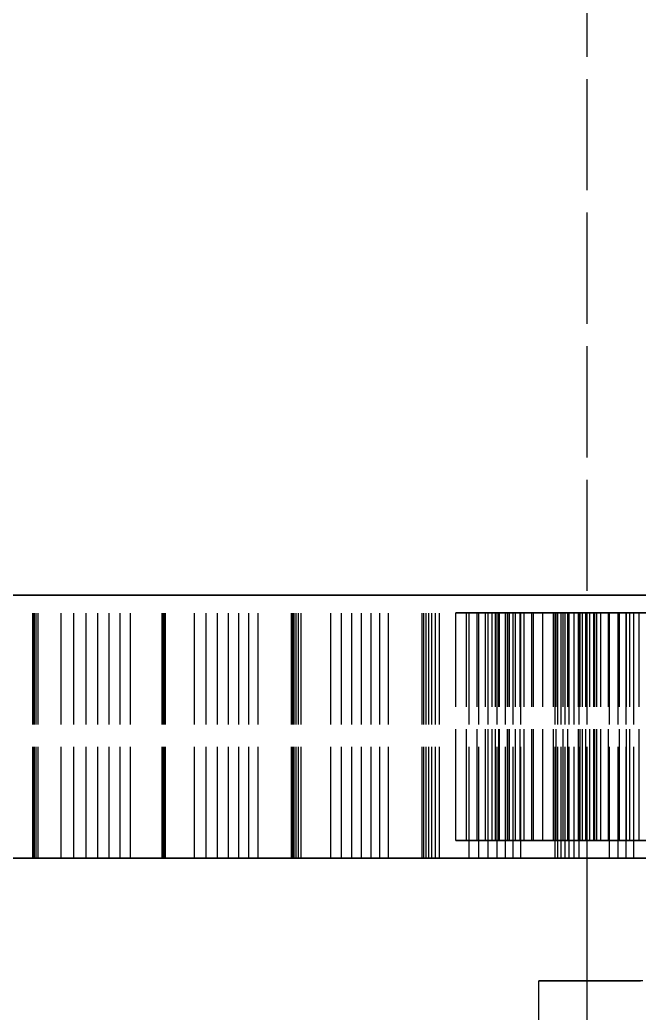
# Model space of a CAD drawing. Header units: millimetres. Extents: x -13 to 276, y -50 to 157.
# Drawn here: x 16.28 to 23.34, y 99.24 to 110.58 of the extents above; entities that cross this region are included whole.
import ezdxf

# ---------------------------------------------------------------- set-up
doc = ezdxf.new("R2010")
doc.units = ezdxf.units.MM
doc.linetypes.add('DASHED', pattern=[1.524, 1.27, -0.254])
doc.layers.add('HIDDEN', color=8, linetype='DASHED')
doc.layers.add('VISIBLE', color=7, linetype='CONTINUOUS')

msp = doc.modelspace()

# ---------------------------------------------------------------- linework, layer by layer
at = {"layer": 'HIDDEN'}
for points in [[(22.75, 101.01), (22.75, 144.51)], [(33.25, 104.01), (32.4881, 104.01), (31.72619, 104.01), (30.96429, 104.01), (30.20238, 104.01), (29.44048, 104.01), (28.67857, 104.01), (27.91667, 104.01), (27.15476, 104.01), (26.39286, 104.01), (25.63095, 104.01), (24.86905, 104.01), (24.10714, 104.01), (23.34524, 104.01), (22.58333, 104.01), (21.82143, 104.01), (21.05952, 104.01), (20.29762, 104.01), (19.53571, 104.01), (18.77381, 104.01), (18.0119, 104.01), (17.25, 104.01), (16.4881, 104.01), (15.72619, 104.01)], [(15.72619, 104.01), (16.4881, 104.01), (17.25, 104.01), (18.0119, 104.01), (18.77381, 104.01), (19.53571, 104.01), (20.29762, 104.01), (21.05952, 104.01), (21.82143, 104.01), (22.58333, 104.01), (23.34524, 104.01), (24.10714, 104.01), (24.86905, 104.01), (25.63095, 104.01), (26.39286, 104.01), (27.15476, 104.01), (27.91667, 104.01), (28.67857, 104.01), (29.44048, 104.01), (30.20238, 104.01), (30.96429, 104.01), (31.72619, 104.01), (32.4881, 104.01), (33.25, 104.01)], [(23.50397, 104.01), (22.80556, 104.01), (22.10714, 104.01), (21.40873, 104.01), (20.71032, 104.01), (20.0119, 104.01), (19.31349, 104.01), (18.61508, 104.01), (17.91667, 104.01), (17.21825, 104.01), (16.51984, 104.01), (15.82143, 104.01)], [(15.82143, 104.01), (16.51984, 104.01), (17.21825, 104.01), (17.91667, 104.01), (18.61508, 104.01), (19.31349, 104.01), (20.0119, 104.01), (20.71032, 104.01), (21.40873, 104.01), (22.10714, 104.01), (22.80556, 104.01), (23.50397, 104.01)], [(16.48291, 104.01), (16.1214, 104.01)], [(16.1214, 104.01), (16.48291, 104.01)], [(16.25992, 104.01), (17.04167, 104.01), (17.82341, 104.01), (18.60516, 104.01), (19.3869, 104.01), (20.16865, 104.01), (20.9504, 104.01), (21.73214, 104.01), (22.51389, 104.01), (23.29563, 104.01), (24.07738, 104.01), (24.85913, 104.01), (25.64087, 104.01), (26.42262, 104.01), (27.20437, 104.01), (27.98611, 104.01), (28.76786, 104.01), (29.5496, 104.01), (30.33135, 104.01), (31.1131, 104.01), (31.89484, 104.01), (32.67659, 104.01), (33.45833, 104.01)], [(16.42701, 104.01), (16.42405, 104.01)], [(16.42405, 104.01), (16.42575, 104.01)], [(16.42575, 104.01), (16.42405, 104.01)], [(16.42405, 104.01), (16.42701, 104.01)], [(16.42405, 101.01), (16.42405, 104.01)], [(16.42405, 101.01), (16.42405, 104.01)], [(16.42575, 104.01), (16.43227, 104.01)], [(16.43227, 104.01), (16.42575, 104.01)], [(16.42575, 101.01), (16.42575, 104.01)], [(16.42575, 101.01), (16.42575, 104.01)], [(16.74792, 104.01), (16.42701, 104.01)], [(16.42701, 104.01), (16.74792, 104.01)], [(16.42701, 101.01), (16.42701, 104.01)], [(16.42701, 101.01), (16.42701, 104.01)], [(16.43227, 104.01), (16.44379, 104.01)], [(16.44379, 104.01), (16.43227, 104.01)], [(16.43227, 101.01), (16.43227, 104.01)], [(16.43227, 101.01), (16.43227, 104.01)], [(16.44379, 104.01), (16.46057, 104.01)], [(16.46057, 104.01), (16.44379, 104.01)], [(16.44379, 101.01), (16.44379, 104.01)], [(16.44379, 101.01), (16.44379, 104.01)], [(16.46057, 104.01), (16.48291, 104.01)], [(16.48291, 104.01), (16.46057, 104.01)], [(16.46057, 101.01), (16.46057, 104.01)], [(16.46057, 101.01), (16.46057, 104.01)], [(16.48291, 101.01), (16.48291, 104.01)], [(16.48291, 101.01), (16.48291, 104.01)], [(16.89191, 104.01), (16.74792, 104.01)], [(16.74792, 104.01), (16.89191, 104.01)], [(16.74792, 101.01), (16.74792, 104.01)], [(16.74792, 101.01), (16.74792, 104.01)], [(17.0314, 104.01), (16.89191, 104.01)], [(16.89191, 104.01), (17.0314, 104.01)], [(16.89191, 101.01), (16.89191, 104.01)], [(16.89191, 101.01), (16.89191, 104.01)], [(17.16621, 104.01), (17.0314, 104.01)], [(17.0314, 104.01), (17.16621, 104.01)], [(17.0314, 101.01), (17.0314, 104.01)], [(17.0314, 101.01), (17.0314, 104.01)], [(17.2961, 104.01), (17.16621, 104.01)], [(17.16621, 104.01), (17.2961, 104.01)], [(17.16621, 101.01), (17.16621, 104.01)], [(17.16621, 101.01), (17.16621, 104.01)], [(17.42079, 104.01), (17.2961, 104.01)], [(17.2961, 104.01), (17.42079, 104.01)], [(17.2961, 101.01), (17.2961, 104.01)], [(17.2961, 101.01), (17.2961, 104.01)], [(17.53993, 104.01), (17.42079, 104.01)], [(17.42079, 104.01), (17.53993, 104.01)], [(17.42079, 101.01), (17.42079, 104.01)], [(17.42079, 101.01), (17.42079, 104.01)], [(17.91179, 104.01), (17.53993, 104.01)], [(17.53993, 104.01), (17.91179, 104.01)], [(17.53993, 101.01), (17.53993, 104.01)], [(17.53993, 101.01), (17.53993, 104.01)], [(17.90246, 104.01), (17.90008, 104.01)], [(17.90008, 104.01), (17.90308, 104.01)], [(17.90308, 104.01), (17.90008, 104.01)], [(17.90008, 104.01), (17.90246, 104.01)], [(17.90008, 101.01), (17.90008, 104.01)], [(17.90008, 101.01), (17.90008, 104.01)], [(17.90996, 104.01), (17.90246, 104.01)], [(17.90246, 104.01), (17.90996, 104.01)], [(17.90246, 101.01), (17.90246, 104.01)], [(17.90246, 101.01), (17.90246, 104.01)], [(17.90308, 104.01), (17.91179, 104.01)], [(17.91179, 104.01), (17.90308, 104.01)], [(17.90308, 101.01), (17.90308, 104.01)], [(17.90308, 101.01), (17.90308, 104.01)], [(17.9224, 104.01), (17.90996, 104.01)], [(17.90996, 104.01), (17.9224, 104.01)], [(17.90996, 101.01), (17.90996, 104.01)], [(17.90996, 101.01), (17.90996, 104.01)], [(17.91179, 101.01), (17.91179, 104.01)], [(17.91179, 101.01), (17.91179, 104.01)], [(17.9396, 104.01), (17.9224, 104.01)], [(17.9224, 104.01), (17.9396, 104.01)], [(17.9224, 101.01), (17.9224, 104.01)], [(17.9224, 101.01), (17.9224, 104.01)], [(18.26877, 104.01), (17.9396, 104.01)], [(17.9396, 104.01), (18.26877, 104.01)], [(17.9396, 101.01), (17.9396, 104.01)], [(17.9396, 101.01), (17.9396, 104.01)], [(18.4023, 104.01), (18.26877, 104.01)], [(18.26877, 104.01), (18.4023, 104.01)], [(18.26877, 101.01), (18.26877, 104.01)], [(18.26877, 101.01), (18.26877, 104.01)], [(18.53121, 104.01), (18.4023, 104.01)], [(18.4023, 104.01), (18.53121, 104.01)], [(18.4023, 101.01), (18.4023, 104.01)], [(18.4023, 101.01), (18.4023, 104.01)], [(18.6553, 104.01), (18.53121, 104.01)], [(18.53121, 104.01), (18.6553, 104.01)], [(18.53121, 101.01), (18.53121, 104.01)], [(18.53121, 101.01), (18.53121, 104.01)], [(18.77433, 104.01), (18.6553, 104.01)], [(18.6553, 104.01), (18.77433, 104.01)], [(18.6553, 101.01), (18.6553, 104.01)], [(18.6553, 101.01), (18.6553, 104.01)], [(18.88803, 104.01), (18.77433, 104.01)], [(18.77433, 104.01), (18.88803, 104.01)], [(18.77433, 101.01), (18.77433, 104.01)], [(18.77433, 101.01), (18.77433, 104.01)], [(18.99602, 104.01), (18.88803, 104.01)], [(18.88803, 104.01), (18.99602, 104.01)], [(18.88803, 101.01), (18.88803, 104.01)], [(18.88803, 101.01), (18.88803, 104.01)], [(19.37642, 104.01), (18.99602, 104.01)], [(18.99602, 104.01), (19.37642, 104.01)], [(18.99602, 101.01), (18.99602, 104.01)], [(18.99602, 101.01), (18.99602, 104.01)], [(19.38138, 104.01), (19.37642, 104.01)], [(19.37642, 104.01), (19.38138, 104.01)], [(19.37642, 101.01), (19.37642, 104.01)], [(19.37642, 101.01), (19.37642, 104.01)], [(19.39217, 104.01), (19.38138, 104.01)], [(19.38138, 104.01), (19.39217, 104.01)], [(19.38138, 101.01), (19.38138, 104.01)], [(19.38138, 101.01), (19.38138, 104.01)], [(19.40844, 104.01), (19.39217, 104.01)], [(19.39217, 104.01), (19.40844, 104.01)], [(19.39217, 101.01), (19.39217, 104.01)], [(19.39217, 101.01), (19.39217, 104.01)], [(19.42994, 104.01), (19.40844, 104.01)], [(19.40844, 104.01), (19.42994, 104.01)], [(19.40844, 101.01), (19.40844, 104.01)], [(19.40844, 101.01), (19.40844, 104.01)], [(19.45644, 104.01), (19.42994, 104.01)], [(19.42994, 104.01), (19.45644, 104.01)], [(19.42994, 101.01), (19.42994, 104.01)], [(19.42994, 101.01), (19.42994, 104.01)], [(19.4878, 104.01), (19.45644, 104.01)], [(19.45644, 104.01), (19.4878, 104.01)], [(19.45644, 101.01), (19.45644, 104.01)], [(19.45644, 101.01), (19.45644, 104.01)], [(19.82363, 104.01), (19.4878, 104.01)], [(19.4878, 104.01), (19.82363, 104.01)], [(19.4878, 101.01), (19.4878, 104.01)], [(19.4878, 101.01), (19.4878, 104.01)], [(19.94606, 104.01), (19.82363, 104.01)], [(19.82363, 104.01), (19.94606, 104.01)], [(19.82363, 101.01), (19.82363, 104.01)], [(19.82363, 101.01), (19.82363, 104.01)], [(20.06375, 104.01), (19.94606, 104.01)], [(19.94606, 104.01), (20.06375, 104.01)], [(19.94606, 101.01), (19.94606, 104.01)], [(19.94606, 101.01), (19.94606, 104.01)], [(20.17651, 104.01), (20.06375, 104.01)], [(20.06375, 104.01), (20.17651, 104.01)], [(20.06375, 101.01), (20.06375, 104.01)], [(20.06375, 101.01), (20.06375, 104.01)], [(20.28411, 104.01), (20.17651, 104.01)], [(20.17651, 104.01), (20.28411, 104.01)], [(20.17651, 101.01), (20.17651, 104.01)], [(20.17651, 101.01), (20.17651, 104.01)], [(20.38626, 104.01), (20.28411, 104.01)], [(20.28411, 104.01), (20.38626, 104.01)], [(20.28411, 101.01), (20.28411, 104.01)], [(20.28411, 101.01), (20.28411, 104.01)], [(20.48259, 104.01), (20.38626, 104.01)], [(20.38626, 104.01), (20.48259, 104.01)], [(20.38626, 101.01), (20.38626, 104.01)], [(20.38626, 101.01), (20.38626, 104.01)], [(20.86967, 104.01), (20.48259, 104.01)], [(20.48259, 104.01), (20.86967, 104.01)], [(20.48259, 101.01), (20.48259, 104.01)], [(20.48259, 101.01), (20.48259, 104.01)], [(20.88828, 104.01), (20.86967, 104.01)], [(20.86967, 104.01), (20.88828, 104.01)], [(20.86967, 101.01), (20.86967, 104.01)], [(20.86967, 101.01), (20.86967, 104.01)], [(20.9128, 104.01), (20.88828, 104.01)], [(20.88828, 104.01), (20.9128, 104.01)], [(20.88828, 101.01), (20.88828, 104.01)], [(20.88828, 101.01), (20.88828, 104.01)], [(20.94289, 104.01), (20.9128, 104.01)], [(20.9128, 104.01), (20.94289, 104.01)], [(20.9128, 101.01), (20.9128, 104.01)], [(20.9128, 101.01), (20.9128, 104.01)], [(20.97826, 104.01), (20.94289, 104.01)], [(20.94289, 104.01), (20.97826, 104.01)], [(20.94289, 101.01), (20.94289, 104.01)], [(20.94289, 101.01), (20.94289, 104.01)], [(21.01872, 104.01), (20.97826, 104.01)], [(20.97826, 104.01), (21.01872, 104.01)], [(20.97826, 101.01), (20.97826, 104.01)], [(20.97826, 101.01), (20.97826, 104.01)], [(21.06407, 104.01), (21.01872, 104.01)], [(21.01872, 104.01), (21.06407, 104.01)], [(21.01872, 101.01), (21.01872, 104.01)], [(21.01872, 101.01), (21.01872, 104.01)], [(21.40493, 104.01), (21.06407, 104.01)], [(21.06407, 104.01), (21.40493, 104.01)], [(21.06407, 101.01), (21.06407, 104.01)], [(21.06407, 101.01), (21.06407, 104.01)], [(21.51565, 104.01), (21.40493, 104.01)], [(21.40493, 104.01), (21.51565, 104.01)], [(21.40493, 101.01), (21.40493, 104.01)], [(21.40493, 101.01), (21.40493, 104.01)], [(21.62156, 104.01), (21.51565, 104.01)], [(21.51565, 104.01), (21.62156, 104.01)], [(21.51565, 101.01), (21.51565, 104.01)], [(21.51565, 101.01), (21.51565, 104.01)], [(21.72244, 104.01), (21.62156, 104.01)], [(21.62156, 104.01), (21.72244, 104.01)], [(21.62156, 101.01), (21.62156, 104.01)], [(21.62156, 101.01), (21.62156, 104.01)], [(21.81808, 104.01), (21.72244, 104.01)], [(21.72244, 104.01), (21.81808, 104.01)], [(21.72244, 101.01), (21.72244, 104.01)], [(21.72244, 101.01), (21.72244, 104.01)], [(21.90818, 104.01), (21.81808, 104.01)], [(21.81808, 104.01), (21.90818, 104.01)], [(21.81808, 101.01), (21.81808, 104.01)], [(21.81808, 101.01), (21.81808, 104.01)], [(21.99238, 104.01), (21.90818, 104.01)], [(21.90818, 104.01), (21.99238, 104.01)], [(21.90818, 101.01), (21.90818, 104.01)], [(21.90818, 101.01), (21.90818, 104.01)], [(22.38425, 104.01), (21.99238, 104.01)], [(21.99238, 104.01), (22.38425, 104.01)], [(21.99238, 101.01), (21.99238, 104.01)], [(21.99238, 101.01), (21.99238, 104.01)], [(22.41642, 104.01), (22.38425, 104.01)], [(22.38425, 104.01), (22.41642, 104.01)], [(22.38425, 101.01), (22.38425, 104.01)], [(22.38425, 101.01), (22.38425, 104.01)], [(22.45457, 104.01), (22.41642, 104.01)], [(22.41642, 104.01), (22.45457, 104.01)], [(22.41642, 101.01), (22.41642, 104.01)], [(22.41642, 101.01), (22.41642, 104.01)], [(22.49832, 104.01), (22.45457, 104.01)], [(22.45457, 104.01), (22.49832, 104.01)], [(22.45457, 101.01), (22.45457, 104.01)], [(22.45457, 101.01), (22.45457, 104.01)], [(22.5474, 104.01), (22.49832, 104.01)], [(22.49832, 104.01), (22.5474, 104.01)], [(22.49832, 101.01), (22.49832, 104.01)], [(22.49832, 101.01), (22.49832, 104.01)], [(22.6016, 104.01), (22.5474, 104.01)], [(22.5474, 104.01), (22.6016, 104.01)], [(22.5474, 101.01), (22.5474, 104.01)], [(22.5474, 101.01), (22.5474, 104.01)], [(22.66074, 104.01), (22.6016, 104.01)], [(22.6016, 104.01), (22.66074, 104.01)], [(22.6016, 101.01), (22.6016, 104.01)], [(22.6016, 101.01), (22.6016, 104.01)], [(23.00496, 104.01), (22.66074, 104.01)], [(22.66074, 104.01), (23.00496, 104.01)], [(22.66074, 101.01), (22.66074, 104.01)], [(22.66074, 101.01), (22.66074, 104.01)], [(23.10344, 104.01), (23.00496, 104.01)], [(23.00496, 104.01), (23.10344, 104.01)], [(23.00496, 101.01), (23.00496, 104.01)], [(23.00496, 101.01), (23.00496, 104.01)], [(23.19704, 104.01), (23.10344, 104.01)], [(23.10344, 104.01), (23.19704, 104.01)], [(23.10344, 101.01), (23.10344, 104.01)], [(23.10344, 101.01), (23.10344, 104.01)], [(23.28556, 104.01), (23.19704, 104.01)], [(23.19704, 104.01), (23.28556, 104.01)], [(23.19704, 101.01), (23.19704, 104.01)], [(23.19704, 101.01), (23.19704, 104.01)], [(23.36877, 104.01), (23.28556, 104.01)], [(23.28556, 104.01), (23.36877, 104.01)], [(23.28556, 101.01), (23.28556, 104.01)], [(23.28556, 101.01), (23.28556, 104.01)], [(21.25221, 103.81), (21.37398, 103.81)], [(21.37398, 103.81), (21.25221, 103.81)], [(21.25221, 101.21), (21.25221, 103.81)], [(21.25221, 101.21), (21.25221, 103.81)], [(21.37398, 103.81), (21.49662, 103.81)], [(21.49662, 103.81), (21.37398, 103.81)], [(21.37398, 101.21), (21.37398, 103.81)], [(21.37398, 101.21), (21.37398, 103.81)], [(21.49662, 103.81), (21.61963, 103.81)], [(21.61963, 103.81), (21.49662, 103.81)], [(21.49662, 101.21), (21.49662, 103.81)], [(21.49662, 101.21), (21.49662, 103.81)], [(21.59045, 103.81), (21.70578, 103.81)], [(21.66849, 103.81), (21.59045, 103.81)], [(21.70578, 103.81), (21.59045, 103.81)], [(21.59045, 103.81), (21.66849, 103.81)], [(21.59045, 101.21), (21.59045, 103.81)], [(21.59045, 101.21), (21.59045, 103.81)], [(21.61963, 103.81), (21.74248, 103.81)], [(21.74248, 103.81), (21.61963, 103.81)], [(21.61963, 101.21), (21.61963, 103.81)], [(21.61963, 101.21), (21.61963, 103.81)], [(21.75181, 103.81), (21.66849, 103.81)], [(21.66849, 103.81), (21.75181, 103.81)], [(21.66849, 101.21), (21.66849, 103.81)], [(21.66849, 101.21), (21.66849, 103.81)], [(21.70578, 103.81), (21.84716, 103.81)], [(21.84716, 103.81), (21.70578, 103.81)], [(21.70578, 101.21), (21.70578, 103.81)], [(21.70578, 101.21), (21.70578, 103.81)], [(21.74248, 103.81), (21.86453, 103.81)], [(21.86453, 103.81), (21.74248, 103.81)], [(21.74248, 101.21), (21.74248, 103.81)], [(21.74248, 101.21), (21.74248, 103.81)], [(21.84022, 103.81), (21.75181, 103.81)], [(21.75181, 103.81), (21.84022, 103.81)], [(21.75181, 101.21), (21.75181, 103.81)], [(21.75181, 101.21), (21.75181, 103.81)], [(21.93362, 103.81), (21.84022, 103.81)], [(21.84022, 103.81), (21.93362, 103.81)], [(21.84022, 101.21), (21.84022, 103.81)], [(21.84022, 101.21), (21.84022, 103.81)], [(21.84716, 103.81), (21.98482, 103.81)], [(21.98482, 103.81), (21.84716, 103.81)], [(21.84716, 101.21), (21.84716, 103.81)], [(21.84716, 101.21), (21.84716, 103.81)], [(21.86453, 103.81), (21.98471, 103.81)], [(21.98471, 103.81), (21.86453, 103.81)], [(21.86453, 101.21), (21.86453, 103.81)], [(21.86453, 101.21), (21.86453, 103.81)], [(22.03219, 103.81), (21.93362, 103.81)], [(21.93362, 103.81), (22.03219, 103.81)], [(21.93362, 101.21), (21.93362, 103.81)], [(21.93362, 101.21), (21.93362, 103.81)], [(21.98471, 103.81), (22.39566, 103.81)], [(22.39566, 103.81), (21.98471, 103.81)], [(21.98471, 101.21), (21.98471, 103.81)], [(21.98471, 101.21), (21.98471, 103.81)], [(21.98482, 103.81), (22.11808, 103.81)], [(22.11808, 103.81), (21.98482, 103.81)], [(21.98482, 101.21), (21.98482, 103.81)], [(21.98482, 101.21), (21.98482, 103.81)], [(22.1373, 103.81), (22.03219, 103.81)], [(22.03219, 103.81), (22.1373, 103.81)], [(22.03219, 101.21), (22.03219, 103.81)], [(22.03219, 101.21), (22.03219, 103.81)], [(22.11808, 103.81), (22.24604, 103.81)], [(22.24604, 103.81), (22.11808, 103.81)], [(22.11808, 101.21), (22.11808, 103.81)], [(22.11808, 101.21), (22.11808, 103.81)], [(22.52905, 103.81), (22.1373, 103.81)], [(22.1373, 103.81), (22.52905, 103.81)], [(22.1373, 101.21), (22.1373, 103.81)], [(22.1373, 101.21), (22.1373, 103.81)], [(22.24604, 103.81), (22.36741, 103.81)], [(22.36741, 103.81), (22.24604, 103.81)], [(22.24604, 101.21), (22.24604, 103.81)], [(22.24604, 101.21), (22.24604, 103.81)], [(22.36741, 103.81), (22.47885, 103.81)], [(22.47885, 103.81), (22.36741, 103.81)], [(22.36741, 101.21), (22.36741, 103.81)], [(22.36741, 101.21), (22.36741, 103.81)], [(22.39566, 103.81), (22.52905, 103.81)], [(22.52905, 103.81), (22.39566, 103.81)], [(22.39566, 101.21), (22.39566, 103.81)], [(22.39566, 101.21), (22.39566, 103.81)], [(22.47885, 103.81), (22.82761, 103.81)], [(22.82761, 103.81), (22.47885, 103.81)], [(22.47885, 101.21), (22.47885, 103.81)], [(22.47885, 101.21), (22.47885, 103.81)], [(22.52905, 101.21), (22.52905, 103.81)], [(22.52905, 101.21), (22.52905, 103.81)], [(22.65351, 103.81), (22.86132, 103.81)], [(22.67236, 103.81), (22.65351, 103.81)], [(22.86132, 103.81), (22.65351, 103.81)], [(22.65351, 103.81), (22.67236, 103.81)], [(22.65351, 101.21), (22.65351, 103.81)], [(22.65351, 101.21), (22.65351, 103.81)], [(22.69987, 103.81), (22.67236, 103.81)], [(22.67236, 103.81), (22.69987, 103.81)], [(22.67236, 101.21), (22.67236, 103.81)], [(22.67236, 101.21), (22.67236, 103.81)], [(22.73617, 103.81), (22.69987, 103.81)], [(22.69987, 103.81), (22.73617, 103.81)], [(22.69987, 101.21), (22.69987, 103.81)], [(22.69987, 101.21), (22.69987, 103.81)], [(22.78162, 103.81), (22.73617, 103.81)], [(22.73617, 103.81), (22.78162, 103.81)], [(22.73617, 101.21), (22.73617, 103.81)], [(22.73617, 101.21), (22.73617, 103.81)], [(22.83717, 103.81), (22.78162, 103.81)], [(22.78162, 103.81), (22.83717, 103.81)], [(22.78162, 101.21), (22.78162, 103.81)], [(22.78162, 101.21), (22.78162, 103.81)], [(22.82761, 103.81), (23.20135, 103.81)], [(23.20135, 103.81), (22.82761, 103.81)], [(22.82761, 101.21), (22.82761, 103.81)], [(22.82761, 101.21), (22.82761, 103.81)], [(22.9064, 103.81), (22.83717, 103.81)], [(22.83717, 103.81), (22.9064, 103.81)], [(22.83717, 101.21), (22.83717, 103.81)], [(22.83717, 101.21), (22.83717, 103.81)], [(22.86132, 103.81), (22.99432, 103.81)], [(22.99432, 103.81), (22.86132, 103.81)], [(22.86132, 101.21), (22.86132, 103.81)], [(22.86132, 101.21), (22.86132, 103.81)], [(23.20135, 103.81), (22.9064, 103.81)], [(22.9064, 103.81), (23.20135, 103.81)], [(22.9064, 101.21), (22.9064, 103.81)], [(22.9064, 101.21), (22.9064, 103.81)], [(22.99432, 103.81), (23.11974, 103.81)], [(23.11974, 103.81), (22.99432, 103.81)], [(22.99432, 101.21), (22.99432, 103.81)], [(22.99432, 101.21), (22.99432, 103.81)], [(23.11974, 103.81), (23.23684, 103.81)], [(23.23684, 103.81), (23.11974, 103.81)], [(23.11974, 101.21), (23.11974, 103.81)], [(23.11974, 101.21), (23.11974, 103.81)], [(23.20135, 101.21), (23.20135, 103.81)], [(23.20135, 101.21), (23.20135, 103.81)], [(23.23684, 103.81), (23.34457, 103.81)], [(23.34457, 103.81), (23.23684, 103.81)], [(23.23684, 101.21), (23.23684, 103.81)], [(23.23684, 101.21), (23.23684, 103.81)], [(23.34457, 103.81), (23.44122, 103.81)], [(23.44122, 103.81), (23.34457, 103.81)], [(23.34457, 101.21), (23.34457, 103.81)], [(23.34457, 101.21), (23.34457, 103.81)], [(21.25221, 101.21), (21.37398, 101.21)], [(21.37398, 101.21), (21.25221, 101.21)], [(21.37398, 101.21), (21.49662, 101.21)], [(21.49662, 101.21), (21.37398, 101.21)], [(21.49662, 101.21), (21.61963, 101.21)], [(21.61963, 101.21), (21.49662, 101.21)], [(21.59045, 101.21), (21.70578, 101.21)], [(21.66849, 101.21), (21.59045, 101.21)], [(21.70578, 101.21), (21.59045, 101.21)], [(21.59045, 101.21), (21.66849, 101.21)], [(21.61963, 101.21), (21.74248, 101.21)], [(21.74248, 101.21), (21.61963, 101.21)], [(21.75181, 101.21), (21.66849, 101.21)], [(21.66849, 101.21), (21.75181, 101.21)], [(21.70578, 101.21), (21.84716, 101.21)], [(21.84716, 101.21), (21.70578, 101.21)], [(21.74248, 101.21), (21.86453, 101.21)], [(21.86453, 101.21), (21.74248, 101.21)], [(21.84022, 101.21), (21.75181, 101.21)], [(21.75181, 101.21), (21.84022, 101.21)], [(21.93362, 101.21), (21.84022, 101.21)], [(21.84022, 101.21), (21.93362, 101.21)], [(21.84716, 101.21), (21.98482, 101.21)], [(21.98482, 101.21), (21.84716, 101.21)], [(21.86453, 101.21), (21.98471, 101.21)], [(21.98471, 101.21), (21.86453, 101.21)], [(22.03219, 101.21), (21.93362, 101.21)], [(21.93362, 101.21), (22.03219, 101.21)], [(21.98471, 101.21), (22.39566, 101.21)], [(22.39566, 101.21), (21.98471, 101.21)], [(21.98482, 101.21), (22.11808, 101.21)], [(22.11808, 101.21), (21.98482, 101.21)], [(22.1373, 101.21), (22.03219, 101.21)], [(22.03219, 101.21), (22.1373, 101.21)], [(22.11808, 101.21), (22.24604, 101.21)], [(22.24604, 101.21), (22.11808, 101.21)], [(22.52905, 101.21), (22.1373, 101.21)], [(22.1373, 101.21), (22.52905, 101.21)], [(22.24604, 101.21), (22.36741, 101.21)], [(22.36741, 101.21), (22.24604, 101.21)], [(22.36741, 101.21), (22.47885, 101.21)], [(22.47885, 101.21), (22.36741, 101.21)], [(22.39566, 101.21), (22.52905, 101.21)], [(22.52905, 101.21), (22.39566, 101.21)], [(22.47885, 101.21), (22.82761, 101.21)], [(22.82761, 101.21), (22.47885, 101.21)], [(22.65351, 101.21), (22.86132, 101.21)], [(22.67236, 101.21), (22.65351, 101.21)], [(22.86132, 101.21), (22.65351, 101.21)], [(22.65351, 101.21), (22.67236, 101.21)], [(22.69987, 101.21), (22.67236, 101.21)], [(22.67236, 101.21), (22.69987, 101.21)], [(22.73617, 101.21), (22.69987, 101.21)], [(22.69987, 101.21), (22.73617, 101.21)], [(22.78162, 101.21), (22.73617, 101.21)], [(22.73617, 101.21), (22.78162, 101.21)], [(22.83717, 101.21), (22.78162, 101.21)], [(22.78162, 101.21), (22.83717, 101.21)], [(22.82761, 101.21), (23.20135, 101.21)], [(23.20135, 101.21), (22.82761, 101.21)], [(22.9064, 101.21), (22.83717, 101.21)], [(22.83717, 101.21), (22.9064, 101.21)], [(22.86132, 101.21), (22.99432, 101.21)], [(22.99432, 101.21), (22.86132, 101.21)], [(23.20135, 101.21), (22.9064, 101.21)], [(22.9064, 101.21), (23.20135, 101.21)], [(22.99432, 101.21), (23.11974, 101.21)], [(23.11974, 101.21), (22.99432, 101.21)], [(23.11974, 101.21), (23.23684, 101.21)], [(23.23684, 101.21), (23.11974, 101.21)], [(23.23684, 101.21), (23.34457, 101.21)], [(23.34457, 101.21), (23.23684, 101.21)], [(23.34457, 101.21), (23.44122, 101.21)], [(23.44122, 101.21), (23.34457, 101.21)], [(16.48291, 101.01), (16.1214, 101.01)], [(16.1214, 101.01), (16.48291, 101.01)], [(16.25992, 101.01), (17.04167, 101.01), (17.82341, 101.01), (18.60516, 101.01), (19.3869, 101.01), (20.16865, 101.01), (20.9504, 101.01), (21.73214, 101.01), (22.51389, 101.01), (23.29563, 101.01), (24.07738, 101.01), (24.85913, 101.01), (25.64087, 101.01), (26.42262, 101.01), (27.20437, 101.01), (27.98611, 101.01), (28.76786, 101.01), (29.5496, 101.01), (30.33135, 101.01), (31.1131, 101.01), (31.89484, 101.01), (32.67659, 101.01), (33.45833, 101.01)], [(16.42701, 101.01), (16.42405, 101.01)], [(16.42405, 101.01), (16.42575, 101.01)], [(16.42575, 101.01), (16.42405, 101.01)], [(16.42405, 101.01), (16.42701, 101.01)], [(16.42575, 101.01), (16.43227, 101.01)], [(16.43227, 101.01), (16.42575, 101.01)], [(16.74792, 101.01), (16.42701, 101.01)], [(16.42701, 101.01), (16.74792, 101.01)], [(16.43227, 101.01), (16.44379, 101.01)], [(16.44379, 101.01), (16.43227, 101.01)], [(16.44379, 101.01), (16.46057, 101.01)], [(16.46057, 101.01), (16.44379, 101.01)], [(16.46057, 101.01), (16.48291, 101.01)], [(16.48291, 101.01), (16.46057, 101.01)], [(16.89191, 101.01), (16.74792, 101.01)], [(16.74792, 101.01), (16.89191, 101.01)], [(17.0314, 101.01), (16.89191, 101.01)], [(16.89191, 101.01), (17.0314, 101.01)], [(17.16621, 101.01), (17.0314, 101.01)], [(17.0314, 101.01), (17.16621, 101.01)], [(17.2961, 101.01), (17.16621, 101.01)], [(17.16621, 101.01), (17.2961, 101.01)], [(17.42079, 101.01), (17.2961, 101.01)], [(17.2961, 101.01), (17.42079, 101.01)], [(17.53993, 101.01), (17.42079, 101.01)], [(17.42079, 101.01), (17.53993, 101.01)], [(17.91179, 101.01), (17.53993, 101.01)], [(17.53993, 101.01), (17.91179, 101.01)], [(17.90246, 101.01), (17.90008, 101.01)], [(17.90008, 101.01), (17.90308, 101.01)], [(17.90308, 101.01), (17.90008, 101.01)], [(17.90008, 101.01), (17.90246, 101.01)], [(17.90996, 101.01), (17.90246, 101.01)], [(17.90246, 101.01), (17.90996, 101.01)], [(17.90308, 101.01), (17.91179, 101.01)], [(17.91179, 101.01), (17.90308, 101.01)], [(17.9224, 101.01), (17.90996, 101.01)], [(17.90996, 101.01), (17.9224, 101.01)], [(17.9396, 101.01), (17.9224, 101.01)], [(17.9224, 101.01), (17.9396, 101.01)], [(18.26877, 101.01), (17.9396, 101.01)], [(17.9396, 101.01), (18.26877, 101.01)], [(18.4023, 101.01), (18.26877, 101.01)], [(18.26877, 101.01), (18.4023, 101.01)], [(18.53121, 101.01), (18.4023, 101.01)], [(18.4023, 101.01), (18.53121, 101.01)], [(18.6553, 101.01), (18.53121, 101.01)], [(18.53121, 101.01), (18.6553, 101.01)], [(18.77433, 101.01), (18.6553, 101.01)], [(18.6553, 101.01), (18.77433, 101.01)], [(18.88803, 101.01), (18.77433, 101.01)], [(18.77433, 101.01), (18.88803, 101.01)], [(18.99602, 101.01), (18.88803, 101.01)], [(18.88803, 101.01), (18.99602, 101.01)], [(19.37642, 101.01), (18.99602, 101.01)], [(18.99602, 101.01), (19.37642, 101.01)], [(19.38138, 101.01), (19.37642, 101.01)], [(19.37642, 101.01), (19.38138, 101.01)], [(19.39217, 101.01), (19.38138, 101.01)], [(19.38138, 101.01), (19.39217, 101.01)], [(19.40844, 101.01), (19.39217, 101.01)], [(19.39217, 101.01), (19.40844, 101.01)], [(19.42994, 101.01), (19.40844, 101.01)], [(19.40844, 101.01), (19.42994, 101.01)], [(19.45644, 101.01), (19.42994, 101.01)], [(19.42994, 101.01), (19.45644, 101.01)], [(19.4878, 101.01), (19.45644, 101.01)], [(19.45644, 101.01), (19.4878, 101.01)], [(19.82363, 101.01), (19.4878, 101.01)], [(19.4878, 101.01), (19.82363, 101.01)], [(19.94606, 101.01), (19.82363, 101.01)], [(19.82363, 101.01), (19.94606, 101.01)], [(20.06375, 101.01), (19.94606, 101.01)], [(19.94606, 101.01), (20.06375, 101.01)], [(20.17651, 101.01), (20.06375, 101.01)], [(20.06375, 101.01), (20.17651, 101.01)], [(20.28411, 101.01), (20.17651, 101.01)], [(20.17651, 101.01), (20.28411, 101.01)], [(20.38626, 101.01), (20.28411, 101.01)], [(20.28411, 101.01), (20.38626, 101.01)], [(20.48259, 101.01), (20.38626, 101.01)], [(20.38626, 101.01), (20.48259, 101.01)], [(20.86967, 101.01), (20.48259, 101.01)], [(20.48259, 101.01), (20.86967, 101.01)], [(20.88828, 101.01), (20.86967, 101.01)], [(20.86967, 101.01), (20.88828, 101.01)], [(20.9128, 101.01), (20.88828, 101.01)], [(20.88828, 101.01), (20.9128, 101.01)], [(20.94289, 101.01), (20.9128, 101.01)], [(20.9128, 101.01), (20.94289, 101.01)], [(20.97826, 101.01), (20.94289, 101.01)], [(20.94289, 101.01), (20.97826, 101.01)], [(21.01872, 101.01), (20.97826, 101.01)], [(20.97826, 101.01), (21.01872, 101.01)], [(21.06407, 101.01), (21.01872, 101.01)], [(21.01872, 101.01), (21.06407, 101.01)], [(21.40493, 101.01), (21.06407, 101.01)], [(21.06407, 101.01), (21.40493, 101.01)], [(21.51565, 101.01), (21.40493, 101.01)], [(21.40493, 101.01), (21.51565, 101.01)], [(21.62156, 101.01), (21.51565, 101.01)], [(21.51565, 101.01), (21.62156, 101.01)], [(21.72244, 101.01), (21.62156, 101.01)], [(21.62156, 101.01), (21.72244, 101.01)], [(21.81808, 101.01), (21.72244, 101.01)], [(21.72244, 101.01), (21.81808, 101.01)], [(21.90818, 101.01), (21.81808, 101.01)], [(21.81808, 101.01), (21.90818, 101.01)], [(21.99238, 101.01), (21.90818, 101.01)], [(21.90818, 101.01), (21.99238, 101.01)], [(22.38425, 101.01), (21.99238, 101.01)], [(21.99238, 101.01), (22.38425, 101.01)], [(22.41642, 101.01), (22.38425, 101.01)], [(22.38425, 101.01), (22.41642, 101.01)], [(22.45457, 101.01), (22.41642, 101.01)], [(22.41642, 101.01), (22.45457, 101.01)], [(22.49832, 101.01), (22.45457, 101.01)], [(22.45457, 101.01), (22.49832, 101.01)], [(22.5474, 101.01), (22.49832, 101.01)], [(22.49832, 101.01), (22.5474, 101.01)], [(22.6016, 101.01), (22.5474, 101.01)], [(22.5474, 101.01), (22.6016, 101.01)], [(22.66074, 101.01), (22.6016, 101.01)], [(22.6016, 101.01), (22.66074, 101.01)], [(23.00496, 101.01), (22.66074, 101.01)], [(22.66074, 101.01), (23.00496, 101.01)], [(23.10344, 101.01), (23.00496, 101.01)], [(23.00496, 101.01), (23.10344, 101.01)], [(23.19704, 101.01), (23.10344, 101.01)], [(23.10344, 101.01), (23.19704, 101.01)], [(23.28556, 101.01), (23.19704, 101.01)], [(23.19704, 101.01), (23.28556, 101.01)], [(23.36877, 101.01), (23.28556, 101.01)], [(23.28556, 101.01), (23.36877, 101.01)], [(22.2, 99.61), (22.29683, 99.61), (22.39365, 99.61), (22.49048, 99.61), (22.5873, 99.61), (22.68413, 99.61), (22.78095, 99.61), (22.87778, 99.61), (22.9746, 99.61), (23.07143, 99.61), (23.16825, 99.61), (23.26508, 99.61), (23.3619, 99.61)], [(23.38492, 99.61), (23.30556, 99.61), (23.22619, 99.61), (23.14683, 99.61), (23.06746, 99.61), (22.9881, 99.61), (22.90873, 99.61), (22.82937, 99.61), (22.75, 99.61)]]:
    msp.add_lwpolyline(points, dxfattribs=at)
at = {"layer": 'VISIBLE'}
for points in [[(33.45833, 104.01), (32.67659, 104.01), (31.89484, 104.01), (31.1131, 104.01), (30.33135, 104.01), (29.5496, 104.01), (28.76786, 104.01), (27.98611, 104.01), (27.20437, 104.01), (26.42262, 104.01), (25.64087, 104.01), (24.85913, 104.01), (24.07738, 104.01), (23.29563, 104.01), (22.51389, 104.01), (21.73214, 104.01), (20.9504, 104.01), (20.16865, 104.01), (19.3869, 104.01), (18.60516, 104.01), (17.82341, 104.01), (17.04167, 104.01), (16.25992, 104.01)], [(33.45833, 101.01), (32.67659, 101.01), (31.89484, 101.01), (31.1131, 101.01), (30.33135, 101.01), (29.5496, 101.01), (28.76786, 101.01), (27.98611, 101.01), (27.20437, 101.01), (26.42262, 101.01), (25.64087, 101.01), (24.85913, 101.01), (24.07738, 101.01), (23.29563, 101.01), (22.51389, 101.01), (21.73214, 101.01), (20.9504, 101.01), (20.16865, 101.01), (19.3869, 101.01), (18.60516, 101.01), (17.82341, 101.01), (17.04167, 101.01), (16.25992, 101.01)], [(22.75, 99.01), (22.75, 101.01)], [(22.75, 99.61), (22.74127, 99.61), (22.73254, 99.61), (22.72381, 99.61), (22.71508, 99.61), (22.70635, 99.61), (22.69762, 99.61), (22.68889, 99.61), (22.68016, 99.61), (22.67143, 99.61), (22.6627, 99.61), (22.65397, 99.61), (22.64524, 99.61), (22.63651, 99.61), (22.62778, 99.61), (22.61905, 99.61), (22.61032, 99.61), (22.60159, 99.61), (22.59286, 99.61), (22.58413, 99.61), (22.5754, 99.61), (22.56667, 99.61), (22.55794, 99.61), (22.54921, 99.61), (22.54048, 99.61), (22.53175, 99.61), (22.52302, 99.61), (22.51429, 99.61), (22.50556, 99.61), (22.49683, 99.61), (22.4881, 99.61), (22.47937, 99.61), (22.47063, 99.61), (22.4619, 99.61), (22.45317, 99.61), (22.44444, 99.61), (22.43571, 99.61), (22.42698, 99.61), (22.41825, 99.61), (22.40952, 99.61), (22.40079, 99.61), (22.39206, 99.61), (22.38333, 99.61), (22.3746, 99.61), (22.36587, 99.61), (22.35714, 99.61), (22.34841, 99.61), (22.33968, 99.61), (22.33095, 99.61), (22.32222, 99.61), (22.31349, 99.61), (22.30476, 99.61), (22.29603, 99.61), (22.2873, 99.61), (22.27857, 99.61), (22.26984, 99.61), (22.26111, 99.61), (22.25238, 99.61), (22.24365, 99.61), (22.23492, 99.61), (22.22619, 99.61), (22.21746, 99.61), (22.20873, 99.61), (22.2, 99.61)], [(22.2, 99.01), (22.2, 99.61)]]:
    msp.add_lwpolyline(points, dxfattribs=at)

doc.saveas('drawing.dxf')
